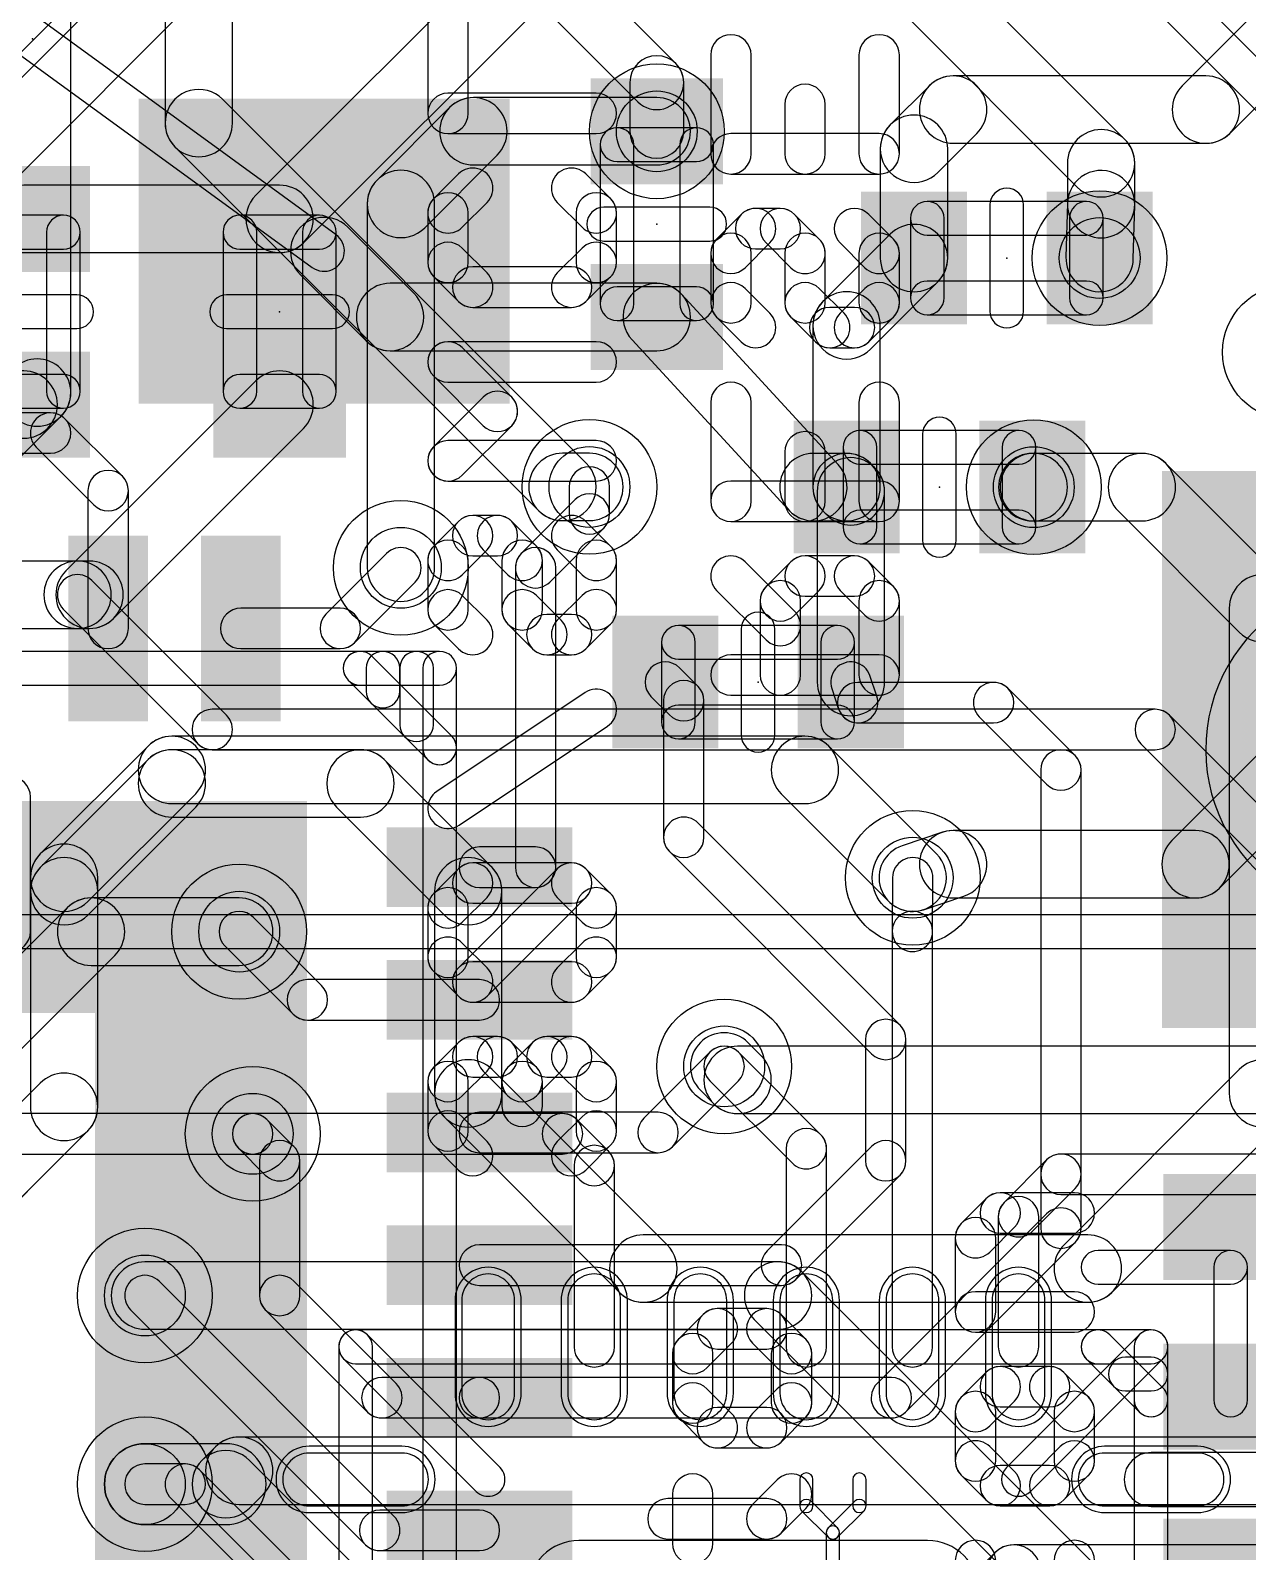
# Model space of a CAD drawing. Extents: x 0 to 2.5, y 0 to 3.1.
# Drawn here: x 0.6237 to 0.8045, y 2.558 to 2.7838 of the extents above; entities that cross this region are included whole.
import ezdxf

# ---------------------------------------------------------------- set-up
doc = ezdxf.new("R2010")
doc.units = 0
for name, color, linetype in [('1', 22, 'CONTINUOUS'), ('15', 6, 'CONTINUOUS'), ('16', 175, 'CONTINUOUS'), ('18', 82, 'CONTINUOUS'), ('19', 53, 'CONTINUOUS'), ('2', 4, 'CONTINUOUS'), ('21', 253, 'CONTINUOUS'), ('22', 253, 'CONTINUOUS'), ('23', 7, 'CONTINUOUS'), ('24', 7, 'CONTINUOUS'), ('31', 253, 'CONTINUOUS'), ('32', 253, 'CONTINUOUS'), ('46', 140, 'CONTINUOUS')]:
    doc.layers.add(name, color=color, linetype=linetype)

# ---------------------------------------------------------------- blocks, each defined once
blk = doc.blocks.new('RECT')
blk.add_solid([(-0.5, -0.5), (0.5, -0.5), (-0.5, 0.5), (0.5, 0.5)])
blk = doc.blocks.new('RECT96000X40000R100')
blk.add_lwpolyline([(0.011811, 0), (0.011811, 0, 0.414214), (0.00689, 0.004921), (-0.00689, 0.004921, 0.414214), (-0.011811, 0), (-0.011811, 0, 0.414214), (-0.00689, -0.004921), (0.00689, -0.004921, 0.414214)], format="xyb", close=True)
blk = doc.blocks.new('RECT87872X31872R100')
blk.add_lwpolyline([(0.010811, 0), (0.010811, 0, 0.414214), (0.00689, 0.003921), (-0.00689, 0.003921, 0.414214), (-0.010811, 0), (-0.010811, 0, 0.414214), (-0.00689, -0.003921), (0.00689, -0.003921, 0.414214)], format="xyb", close=True)
blk = doc.blocks.new('RECT272000X246400R25')
blk.add_lwpolyline([(0.033465, -0.022736), (0.033465, 0.022736, 0.414214), (0.025886, 0.030315), (-0.025886, 0.030315, 0.414214), (-0.033465, 0.022736), (-0.033465, -0.022736, 0.414214), (-0.025886, -0.030315), (0.025886, -0.030315, 0.414214)], format="xyb", close=True)
blk = doc.blocks.new('ROUNDV')
blk.add_circle((0, 0), 0.5)

msp = doc.modelspace()

# ---------------------------------------------------------------- linework, layer by layer
at = {"layer": '1'}
for points in [[(0.632973, 2.866793, 1), (0.633169, 2.871789, 0.267949), (0.356626, 2.726295, 1), (0.360854, 2.723627, -0.267949)], [(0.945531, 2.554331, 1), (0.950531, 2.554331, 0.414214), (0.633071, 2.871791, 1), (0.633071, 2.866791, -0.414214)], [(0.671912, 2.815172), (0.713912, 2.773172, 1), (0.719569, 2.778828), (0.677569, 2.820828, 1)], [(0.578976, 2.811574), (0.66559, 2.748582, 1), (0.669119, 2.753434), (0.582505, 2.816426, 1)], [(0.801803, 2.768464), (0.831835, 2.798496, 1), (0.824764, 2.805567), (0.794732, 2.775536, 1)], [(0.71274, 2.776), (0.71274, 2.76878, 1), (0.72074, 2.76878), (0.72074, 2.776, 1)], [(0.758465, 2.762653), (0.764276, 2.768464, 1), (0.757205, 2.775536), (0.751394, 2.769725, 1)], [(0.76074, 2.767), (0.798268, 2.767, 1), (0.798268, 2.777), (0.76074, 2.777, 1)], [(0.759929, 2.749969), (0.759929, 2.766189, 1), (0.749929, 2.766189), (0.749929, 2.749969, 1)], [(0.663819, 2.747472), (0.673606, 2.737685, 1), (0.680677, 2.744756), (0.67089, 2.754543, 1)], [(0.751394, 2.753504), (0.741394, 2.743504, 1), (0.748465, 2.736433), (0.758465, 2.746433, 1)], [(0.677142, 2.73622), (0.71674, 2.73622, 1), (0.71674, 2.74622), (0.677142, 2.74622, 1)], [(0.713062, 2.737834), (0.736314, 2.712582, 1), (0.74367, 2.719355), (0.720418, 2.744607, 1)], [(0.739929, 2.739969), (0.739929, 2.715969, 1), (0.749929, 2.715969), (0.749929, 2.739969, 1)], [(0.83289, 2.653986), (0.917535, 2.689419, 1), (0.898228, 2.735541), (0.813583, 2.700108, 1)], [(0.62674, 2.727), (0.61474, 2.727, 1), (0.61474, 2.721), (0.62674, 2.721, 1)], [(0.637405, 2.717578), (0.628861, 2.726121, 1), (0.624619, 2.721879), (0.633162, 2.713335, 1)], [(0.739992, 2.710969), (0.744929, 2.710969, 1), (0.744929, 2.720969), (0.739992, 2.720969, 1)], [(0.741394, 2.712433), (0.742016, 2.711811, 1), (0.749087, 2.718882), (0.748465, 2.719504, 1)], [(0.740551, 2.715346), (0.740551, 2.687031, 1), (0.750551, 2.687031), (0.750551, 2.715346, 1)], [(0.772488, 2.710969), (0.772709, 2.710969, 1), (0.772709, 2.720969), (0.772488, 2.720969, 1)], [(0.638283, 2.695), (0.638283, 2.715457, 1), (0.632283, 2.715457), (0.632283, 2.695, 1)], [(0.70374, 2.716), (0.70374, 2.712, 1), (0.70974, 2.712), (0.70974, 2.716, 1)], [(0.704619, 2.714121), (0.696619, 2.706121, 1), (0.700861, 2.701879), (0.708861, 2.709879, 1)], [(0.671861, 2.692879), (0.680861, 2.701879, 1), (0.676619, 2.706121), (0.667619, 2.697121, 1)], [(0.69574, 2.704), (0.69574, 2.659567, 1), (0.70174, 2.659567), (0.70174, 2.704, 1)], [(0.654969, 2.692), (0.66974, 2.692, 1), (0.66974, 2.698), (0.654969, 2.698, 1)], [(0.722861, 2.686405), (0.720113, 2.689153, 1), (0.715871, 2.68491), (0.718619, 2.682162, 1)], [(0.749423, 2.684966), (0.748391, 2.687998, 1), (0.742711, 2.686065), (0.743743, 2.683034, 1)], [(0.72374, 2.664), (0.72374, 2.684283, 1), (0.71774, 2.684283), (0.71774, 2.664, 1)], [(0.76674, 2.687), (0.746583, 2.687, 1), (0.746583, 2.681), (0.76674, 2.681, 1)], [(0.778861, 2.676121), (0.768861, 2.686121, 1), (0.764619, 2.681879), (0.774619, 2.671879, 1)], [(0.77974, 2.606), (0.77974, 2.674, 1), (0.77374, 2.674), (0.77374, 2.606, 1)], [(0.61774, 2.67), (0.61774, 2.65, 1), (0.62374, 2.65), (0.62374, 2.67, 1)], [(0.752861, 2.636121), (0.722861, 2.666121, 1), (0.718619, 2.661879), (0.748619, 2.631879, 1)], [(0.69874, 2.662567), (0.690402, 2.662567, 1), (0.690402, 2.656567), (0.69874, 2.656567, 1)], [(0.66698, 2.642003), (0.656861, 2.652121, 1), (0.652619, 2.647879), (0.662737, 2.637761, 1)], [(0.690402, 2.642882), (0.664858, 2.642882, 1), (0.664858, 2.636882), (0.690402, 2.636882, 1)], [(0.75374, 2.616), (0.75374, 2.634, 1), (0.74774, 2.634), (0.74774, 2.616, 1)], [(0.719058, 2.618076), (0.728861, 2.627879, 1), (0.724619, 2.632121), (0.714816, 2.622318, 1)], [(0.65674, 2.623), (0.615402, 2.623, 1), (0.615402, 2.617), (0.65674, 2.617, 1)], [(0.662861, 2.618121), (0.658861, 2.622121, 1), (0.654619, 2.617879), (0.658619, 2.613879, 1)], [(0.690402, 2.617197), (0.716937, 2.617197, 1), (0.716937, 2.623197), (0.690402, 2.623197, 1)], [(0.66374, 2.596), (0.66374, 2.616, 1), (0.65774, 2.616), (0.65774, 2.596, 1)], [(0.737373, 2.59839), (0.752861, 2.613879, 1), (0.748619, 2.618121), (0.733131, 2.602633, 1)], [(0.753688, 2.578705), (0.778861, 2.603879, 1), (0.774619, 2.608121), (0.749446, 2.582948, 1)], [(0.690402, 2.597512), (0.735252, 2.597512, 1), (0.735252, 2.603512), (0.690402, 2.603512, 1)], [(0.67772, 2.563263), (0.642861, 2.598121, 1), (0.638619, 2.593879), (0.673477, 2.55902, 1)], [(0.678035, 2.582948), (0.662861, 2.598121, 1), (0.658619, 2.593879), (0.673792, 2.578705, 1)], [(0.690402, 2.583827), (0.675913, 2.583827, 1), (0.675913, 2.577827), (0.690402, 2.577827, 1)], [(0.690402, 2.577827), (0.751567, 2.577827, 1), (0.751567, 2.583827), (0.690402, 2.583827, 1)], [(0.64674, 2.571), (0.64074, 2.571, 1), (0.64074, 2.565), (0.64674, 2.565, 1)], [(0.675405, 2.543578), (0.648861, 2.570121, 1), (0.644619, 2.565879), (0.671162, 2.539335, 1)], [(0.690402, 2.564142), (0.675598, 2.564142, 1), (0.675598, 2.558142), (0.690402, 2.558142, 1)], [(0.766912, 2.557828), (0.705912, 2.496828, 1), (0.711569, 2.491172), (0.772569, 2.552172, 1)], [(0.818512, 2.559), (0.76974, 2.559, 1), (0.76974, 2.551), (0.818512, 2.551, 1)]]:
    msp.add_lwpolyline(points, format="xyb", close=True, dxfattribs=at)
at = {"layer": '15'}
for points in [[(0.65374, 2.77), (0.65374, 2.85174, 1), (0.64374, 2.85174), (0.64374, 2.77, 1)], [(0.61974, 2.844), (0.61974, 2.73, 1), (0.62974, 2.73), (0.62974, 2.844, 1)], [(0.706276, 2.719536), (0.652276, 2.773536, 1), (0.645205, 2.766464), (0.699205, 2.712464, 1)], [(0.621205, 2.733536), (0.591205, 2.703536, 1), (0.598276, 2.696464), (0.628276, 2.726464, 1)], [(0.70674, 2.721), (0.70274, 2.721, 1), (0.70274, 2.711), (0.70674, 2.711, 1)], [(0.632276, 2.654464), (0.648276, 2.670464, 1), (0.641205, 2.677536), (0.625205, 2.661536, 1)], [(0.64474, 2.669), (0.73874, 2.669, 1), (0.73874, 2.679), (0.64474, 2.679, 1)], [(0.735205, 2.670464), (0.751205, 2.654464, 1), (0.758276, 2.661536), (0.742276, 2.677536, 1)], [(0.807205, 2.677536), (0.793205, 2.663536, 1), (0.800276, 2.656464), (0.814276, 2.670464, 1)], [(0.759159, 2.664743), (0.753159, 2.662743, 1), (0.756321, 2.653257), (0.762321, 2.655257, 1)], [(0.79674, 2.665), (0.76074, 2.665, 1), (0.76074, 2.655), (0.79674, 2.655, 1)], [(0.63374, 2.624), (0.63374, 2.658, 1), (0.62374, 2.658), (0.62374, 2.624, 1)], [(0.732276, 2.631536), (0.730276, 2.633536, 1), (0.723205, 2.626464), (0.725205, 2.624464, 1)], [(0.81074, 2.633), (0.72874, 2.633, 1), (0.72874, 2.623), (0.81074, 2.623, 1)], [(0.608276, 2.596464), (0.632276, 2.620464, 1), (0.625205, 2.627536), (0.601205, 2.603536, 1)], [(0.64074, 2.591), (0.73474, 2.591, 1), (0.73474, 2.601), (0.64074, 2.601, 1)], [(0.731205, 2.592464), (0.835205, 2.488464, 1), (0.842276, 2.495536), (0.738276, 2.599536, 1)]]:
    msp.add_lwpolyline(points, format="xyb", close=True, dxfattribs=at)
at = {"layer": '16'}
for points in [[(0.632973, 2.866793, 1), (0.633169, 2.871789, 0.267949), (0.356626, 2.726295, 1), (0.360854, 2.723627, -0.267949)], [(0.945531, 2.554331, 1), (0.950531, 2.554331, 0.414214), (0.633071, 2.871791, 1), (0.633071, 2.866791, -0.414214)], [(0.664276, 2.752244), (0.700496, 2.788464, 1), (0.693425, 2.795536), (0.657205, 2.759315, 1)], [(0.789205, 2.788464), (0.823205, 2.754464, 1), (0.830276, 2.761536), (0.796276, 2.795536, 1)], [(0.66074, 2.76078), (0.62274, 2.76078, 1), (0.62274, 2.75078), (0.66074, 2.75078, 1)], [(0.62274, 2.73322), (0.60852, 2.73322, 1), (0.60852, 2.72322), (0.62274, 2.72322, 1)], [(0.636055, 2.696464), (0.664276, 2.724685, 1), (0.657205, 2.731756), (0.628984, 2.703536, 1)], [(0.56674, 2.695), (0.63074, 2.695, 1), (0.63074, 2.705), (0.56674, 2.705, 1)], [(0.63074, 2.695), (0.63252, 2.695, 1), (0.63252, 2.705), (0.63074, 2.705, 1)], [(0.652861, 2.682121), (0.632861, 2.702121, 1), (0.628619, 2.697879), (0.648619, 2.677879, 1)], [(0.79074, 2.683), (0.65074, 2.683, 1), (0.65074, 2.677), (0.79074, 2.677, 1)], [(0.814861, 2.660121), (0.792861, 2.682121, 1), (0.788619, 2.677879), (0.810619, 2.655879, 1)], [(0.757693, 2.650029), (0.75774, 2.657982, 1), (0.75174, 2.658018), (0.751693, 2.650065, 1)], [(0.629205, 2.653536), (0.567205, 2.591536, 1), (0.574276, 2.584464), (0.636276, 2.646464, 1)], [(0.65474, 2.655), (0.63274, 2.655, 1), (0.63274, 2.645), (0.65474, 2.645, 1)], [(0.757693, 2.588386), (0.757693, 2.650047, 1), (0.751693, 2.650047), (0.751693, 2.588386, 1)], [(0.49374, 2.6475), (0.80874, 2.6475, 1), (0.80874, 2.6525), (0.49374, 2.6525, 1)], [(0.741066, 2.619917), (0.728861, 2.632121, 1), (0.724619, 2.627879), (0.736824, 2.615674, 1)], [(0.70274, 2.623), (0.65674, 2.623, 1), (0.65674, 2.617), (0.70274, 2.617, 1)], [(0.70957, 2.617413), (0.704861, 2.622121, 1), (0.700619, 2.617879), (0.705327, 2.61317, 1)], [(0.741945, 2.588386), (0.741945, 2.617795, 1), (0.735945, 2.617795), (0.735945, 2.588386, 1)], [(0.710449, 2.588386), (0.710449, 2.615291, 1), (0.704449, 2.615291), (0.704449, 2.588386, 1)], [(0.772562, 2.605579), (0.778861, 2.611879, 1), (0.774619, 2.616121), (0.76832, 2.609822, 1)], [(0.77674, 2.611), (0.81274, 2.611, 1), (0.81274, 2.617), (0.77674, 2.617, 1)], [(0.773441, 2.588386), (0.773441, 2.607701, 1), (0.767441, 2.607701), (0.767441, 2.588386, 1)], [(0.790126, 2.564701), (0.81674, 2.564701, 1), (0.81674, 2.572701), (0.790126, 2.572701, 1)]]:
    msp.add_lwpolyline(points, format="xyb", close=True, dxfattribs=at)
at = {"layer": '19'}
for radius in [0.304381, 0.304281]:
    msp.add_circle((0.633071, 2.554331), radius, dxfattribs=at)
at = {"layer": '2'}
for points in [[(0.781205, 2.804464), (0.831205, 2.754464, 1), (0.838276, 2.761536), (0.788276, 2.811536, 1)], [(0.639205, 2.793536), (0.593205, 2.747536, 1), (0.600276, 2.740464), (0.646276, 2.786464, 1)], [(0.786244, 2.767567), (0.760276, 2.793536, 1), (0.753205, 2.786464), (0.779173, 2.760496, 1)], [(0.682276, 2.754464), (0.693055, 2.765244, 1), (0.685984, 2.772315), (0.675205, 2.761536, 1)], [(0.68952, 2.76378), (0.71674, 2.76378, 1), (0.71674, 2.77378), (0.68952, 2.77378, 1)], [(0.787709, 2.757969), (0.787709, 2.764031, 1), (0.777709, 2.764031), (0.777709, 2.757969, 1)], [(0.68374, 2.704), (0.68374, 2.758, 1), (0.67374, 2.758), (0.67374, 2.704, 1)], [(0.787486, 2.749831), (0.787707, 2.757831, 1), (0.777711, 2.758106), (0.77749, 2.750106, 1)], [(0.772709, 2.710969), (0.788772, 2.710969, 1), (0.788772, 2.720969), (0.772709, 2.720969, 1)], [(0.785236, 2.712433), (0.803205, 2.694464, 1), (0.810276, 2.701536), (0.792307, 2.719504, 1)], [(0.80174, 2.698), (0.80174, 2.626, 1), (0.81174, 2.626), (0.81174, 2.698, 1)], [(0.641205, 2.675536), (0.625205, 2.659536, 1), (0.632276, 2.652464), (0.648276, 2.668464, 1)], [(0.67274, 2.677), (0.64474, 2.677, 1), (0.64474, 2.667), (0.67274, 2.667, 1)], [(0.692276, 2.659536), (0.676276, 2.675536, 1), (0.669205, 2.668464), (0.685205, 2.652464, 1)], [(0.62374, 2.656), (0.62374, 2.624, 1), (0.63374, 2.624), (0.63374, 2.656, 1)], [(0.69374, 2.626), (0.69374, 2.656, 1), (0.68374, 2.656), (0.68374, 2.626, 1)], [(0.718276, 2.603536), (0.692276, 2.629536, 1), (0.685205, 2.622464), (0.711205, 2.596464, 1)], [(0.803205, 2.629536), (0.777205, 2.603536, 1), (0.784276, 2.596464), (0.810276, 2.622464, 1)], [(0.625205, 2.627536), (0.607205, 2.609536, 1), (0.614276, 2.602464), (0.632276, 2.620464, 1)], [(0.78074, 2.605), (0.71474, 2.605, 1), (0.71474, 2.595), (0.78074, 2.595, 1)], [(0.65274, 2.574), (0.64074, 2.574, 1), (0.64074, 2.562), (0.65274, 2.562, 1)], [(0.656276, 2.564464), (0.658276, 2.566464, 1), (0.651205, 2.573536), (0.649205, 2.571536, 1)], [(0.65474, 2.565), (0.81474, 2.565, 1), (0.81474, 2.575), (0.65474, 2.575, 1)], [(0.649205, 2.564464), (0.665205, 2.548464, 1), (0.672276, 2.555536), (0.656276, 2.571536, 1)]]:
    msp.add_lwpolyline(points, format="xyb", close=True, dxfattribs=at)
at = {"layer": '21'}
for points in [[(0.771209, 2.742094), (0.771209, 2.757843, 1), (0.766209, 2.757843), (0.766209, 2.742094, 1)], [(0.724614, 2.7575), (0.708866, 2.7575, 1), (0.708866, 2.7525), (0.724614, 2.7525, 1)], [(0.761209, 2.708094), (0.761209, 2.723843, 1), (0.756209, 2.723843), (0.756209, 2.708094, 1)], [(0.729272, 2.694906), (0.729272, 2.679157, 1), (0.734272, 2.679157), (0.734272, 2.694906, 1)], [(0.684496, 2.691594), (0.672685, 2.691594, 1), (0.672685, 2.686594), (0.684496, 2.686594, 1)], [(0.670917, 2.687327), (0.682728, 2.675516, 1), (0.686264, 2.679051), (0.674453, 2.690862, 1)], [(0.673571, 2.689094), (0.673571, 2.685709, 1), (0.678571, 2.685709), (0.678571, 2.689094, 1)], [(0.678571, 2.689094), (0.678571, 2.680709, 1), (0.683571, 2.680709), (0.683571, 2.689094, 1)], [(0.686996, 2.677283), (0.686996, 2.689094, 1), (0.681996, 2.689094), (0.681996, 2.677283, 1)], [(0.766182, 2.602452), (0.769852, 2.606122, 1), (0.765609, 2.610364), (0.76194, 2.606695, 1)], [(0.767731, 2.605243), (0.77874, 2.605243, 1), (0.77874, 2.611243), (0.767731, 2.611243, 1)], [(0.767061, 2.593564), (0.767061, 2.604573, 1), (0.761061, 2.604573), (0.761061, 2.593564, 1)], [(0.77874, 2.596564), (0.764061, 2.596564, 1), (0.764061, 2.590564), (0.77874, 2.590564, 1)], [(0.723609, 2.593176), (0.71994, 2.589507, 1), (0.724182, 2.585264), (0.727852, 2.588934, 1)], [(0.73307, 2.594055), (0.725731, 2.594055, 1), (0.725731, 2.588055), (0.73307, 2.588055, 1)], [(0.738861, 2.589507), (0.735192, 2.593176, 1), (0.730949, 2.588934), (0.734619, 2.585264, 1)], [(0.719061, 2.587385), (0.719061, 2.580046, 1), (0.725061, 2.580046), (0.725061, 2.587385, 1)], [(0.73974, 2.580046), (0.73974, 2.587385, 1), (0.73374, 2.587385), (0.73374, 2.580046, 1)], [(0.765609, 2.584582), (0.76194, 2.580913, 1), (0.766182, 2.57667), (0.769852, 2.58034, 1)], [(0.77507, 2.585461), (0.767731, 2.585461, 1), (0.767731, 2.579461), (0.77507, 2.579461, 1)], [(0.780861, 2.580913), (0.777192, 2.584582, 1), (0.772949, 2.58034), (0.776619, 2.57667, 1)], [(0.71994, 2.577924), (0.723609, 2.574255, 1), (0.727852, 2.578497), (0.724182, 2.582167, 1)], [(0.735192, 2.574255), (0.738861, 2.577924, 1), (0.734619, 2.582167), (0.730949, 2.578497, 1)], [(0.761061, 2.578791), (0.761061, 2.571452, 1), (0.767061, 2.571452), (0.767061, 2.578791, 1)], [(0.78174, 2.571452), (0.78174, 2.578791, 1), (0.77574, 2.578791), (0.77574, 2.571452, 1)], [(0.725731, 2.573376), (0.73307, 2.573376, 1), (0.73307, 2.579376), (0.725731, 2.579376, 1)], [(0.76194, 2.56933), (0.765609, 2.565661, 1), (0.769852, 2.569903), (0.766182, 2.573573, 1)], [(0.777192, 2.565661), (0.780861, 2.56933, 1), (0.776619, 2.573573), (0.772949, 2.569903, 1)], [(0.725061, 2.559188), (0.725061, 2.566527, 1), (0.719061, 2.566527), (0.719061, 2.559188, 1)], [(0.735192, 2.560736), (0.738861, 2.564406, 1), (0.734619, 2.568649), (0.730949, 2.564979, 1)], [(0.767731, 2.564782), (0.77507, 2.564782, 1), (0.77507, 2.570782), (0.767731, 2.570782, 1)], [(0.718391, 2.559858), (0.73307, 2.559858, 1), (0.73307, 2.565858), (0.718391, 2.565858, 1)], [(0.761061, 2.556679), (0.761061, 2.54567, 1), (0.767061, 2.54567), (0.767061, 2.556679, 1)], [(0.78174, 2.54567), (0.78174, 2.556679, 1), (0.77574, 2.556679), (0.77574, 2.54567, 1)]]:
    msp.add_lwpolyline(points, format="xyb", close=True, dxfattribs=at)
at = {"layer": '22'}
for points in [[(0.639205, 2.811536), (0.605205, 2.777536, 1), (0.612276, 2.770464), (0.646276, 2.804464, 1)], [(0.68874, 2.771436), (0.68874, 2.786115, 1), (0.68274, 2.786115), (0.68274, 2.771436, 1)], [(0.73074, 2.765436), (0.73074, 2.780115, 1), (0.72474, 2.780115), (0.72474, 2.765436, 1)], [(0.746759, 2.780115), (0.746759, 2.765436, 1), (0.752759, 2.765436), (0.752759, 2.780115, 1)], [(0.74175, 2.765436), (0.74175, 2.772775, 1), (0.73575, 2.772775), (0.73575, 2.765436, 1)], [(0.707759, 2.774436), (0.68574, 2.774436, 1), (0.68574, 2.768436), (0.707759, 2.768436, 1)], [(0.749759, 2.768436), (0.72774, 2.768436, 1), (0.72774, 2.762436), (0.749759, 2.762436, 1)], [(0.687861, 2.754542), (0.691531, 2.758211, 1), (0.687289, 2.762454), (0.683619, 2.758784, 1)], [(0.701968, 2.758211), (0.705638, 2.754542, 1), (0.70988, 2.758784), (0.70621, 2.762454, 1)], [(0.68874, 2.749323), (0.68874, 2.756663, 1), (0.68274, 2.756663), (0.68274, 2.749323, 1)], [(0.704759, 2.756663), (0.704759, 2.749323, 1), (0.710759, 2.749323), (0.710759, 2.756663, 1)], [(0.729289, 2.756454), (0.725619, 2.752785, 1), (0.729861, 2.748542), (0.733531, 2.752212, 1)], [(0.73508, 2.757333), (0.73141, 2.757333, 1), (0.73141, 2.751333), (0.73508, 2.751333, 1)], [(0.740871, 2.752785), (0.737201, 2.756454, 1), (0.732958, 2.752212), (0.736628, 2.748542, 1)], [(0.743968, 2.752212), (0.747638, 2.748542, 1), (0.75188, 2.752785), (0.74821, 2.756454, 1)], [(0.691531, 2.747775), (0.687861, 2.751445, 1), (0.683619, 2.747202), (0.687289, 2.743532, 1)], [(0.705638, 2.751445), (0.701968, 2.747775, 1), (0.70621, 2.743532), (0.70988, 2.747202, 1)], [(0.72474, 2.750663), (0.72474, 2.743324, 1), (0.73074, 2.743324), (0.73074, 2.750663, 1)], [(0.74175, 2.743324), (0.74175, 2.750663, 1), (0.73575, 2.750663), (0.73575, 2.743324, 1)], [(0.746759, 2.750663), (0.746759, 2.743324, 1), (0.752759, 2.743324), (0.752759, 2.750663, 1)], [(0.704089, 2.748654), (0.68941, 2.748654, 1), (0.68941, 2.742654), (0.704089, 2.742654, 1)], [(0.725619, 2.741202), (0.729289, 2.737533, 1), (0.733531, 2.741775), (0.729861, 2.745445, 1)], [(0.744541, 2.741775), (0.740871, 2.745445, 1), (0.736628, 2.741202), (0.740298, 2.737533, 1)], [(0.747638, 2.745445), (0.743968, 2.741775, 1), (0.74821, 2.737533), (0.75188, 2.741202, 1)], [(0.630614, 2.7445), (0.614866, 2.7445, 1), (0.614866, 2.7395), (0.630614, 2.7395, 1)], [(0.668614, 2.7445), (0.652866, 2.7445, 1), (0.652866, 2.7395), (0.668614, 2.7395, 1)], [(0.746089, 2.742654), (0.742419, 2.742654, 1), (0.742419, 2.736654), (0.746089, 2.736654, 1)], [(0.68574, 2.731551), (0.707759, 2.731551, 1), (0.707759, 2.737551), (0.68574, 2.737551, 1)], [(0.695201, 2.729333), (0.687861, 2.736672, 1), (0.683619, 2.732429), (0.690958, 2.72509, 1)], [(0.687861, 2.71775), (0.695201, 2.72509, 1), (0.690958, 2.729333), (0.683619, 2.721993, 1)], [(0.73074, 2.713872), (0.73074, 2.728551, 1), (0.72474, 2.728551), (0.72474, 2.713872, 1)], [(0.746759, 2.728551), (0.746759, 2.713872, 1), (0.752759, 2.713872), (0.752759, 2.728551, 1)], [(0.707759, 2.722872), (0.68574, 2.722872, 1), (0.68574, 2.716872), (0.707759, 2.716872, 1)], [(0.74175, 2.713872), (0.74175, 2.721211, 1), (0.73575, 2.721211), (0.73575, 2.713872, 1)], [(0.749759, 2.716872), (0.72774, 2.716872, 1), (0.72774, 2.710872), (0.749759, 2.710872, 1)], [(0.687289, 2.71089), (0.683619, 2.70722, 1), (0.687861, 2.702978), (0.691531, 2.706648, 1)], [(0.69308, 2.711769), (0.68941, 2.711769, 1), (0.68941, 2.705769), (0.69308, 2.705769, 1)], [(0.698871, 2.70722), (0.695201, 2.71089, 1), (0.690958, 2.706648), (0.694628, 2.702978, 1)], [(0.701968, 2.706648), (0.705638, 2.702978, 1), (0.70988, 2.70722), (0.70621, 2.71089, 1)], [(0.68274, 2.705099), (0.68274, 2.697759, 1), (0.68874, 2.697759), (0.68874, 2.705099, 1)], [(0.69975, 2.697759), (0.69975, 2.705099, 1), (0.69375, 2.705099), (0.69375, 2.697759, 1)], [(0.704759, 2.705099), (0.704759, 2.697759, 1), (0.710759, 2.697759), (0.710759, 2.705099, 1)], [(0.737201, 2.697551), (0.729861, 2.70489, 1), (0.725619, 2.700648), (0.732958, 2.693308, 1)], [(0.736628, 2.70489), (0.732958, 2.701221, 1), (0.737201, 2.696978), (0.740871, 2.700648, 1)], [(0.746089, 2.705769), (0.73875, 2.705769, 1), (0.73875, 2.699769), (0.746089, 2.699769, 1)], [(0.75188, 2.701221), (0.74821, 2.70489, 1), (0.743968, 2.700648), (0.747638, 2.696978, 1)], [(0.683619, 2.695638), (0.687289, 2.691968, 1), (0.691531, 2.696211), (0.687861, 2.699881, 1)], [(0.702541, 2.696211), (0.698871, 2.699881, 1), (0.694628, 2.695638), (0.698298, 2.691968, 1)], [(0.705638, 2.699881), (0.701968, 2.696211, 1), (0.70621, 2.691968), (0.70988, 2.695638, 1)], [(0.73208, 2.699099), (0.73208, 2.68809, 1), (0.73808, 2.68809), (0.73808, 2.699099, 1)], [(0.752759, 2.68809), (0.752759, 2.699099, 1), (0.746759, 2.699099), (0.746759, 2.68809, 1)], [(0.704089, 2.69709), (0.700419, 2.69709, 1), (0.700419, 2.69109), (0.704089, 2.69109, 1)], [(0.72774, 2.68509), (0.749759, 2.68509, 1), (0.749759, 2.69109), (0.72774, 2.69109, 1)], [(0.687404, 2.665812), (0.709423, 2.680491, 1), (0.706095, 2.685483), (0.684076, 2.670804, 1)], [(0.687289, 2.659326), (0.683619, 2.655656, 1), (0.687861, 2.651414), (0.691531, 2.655084, 1)], [(0.704089, 2.660205), (0.68941, 2.660205, 1), (0.68941, 2.654205), (0.704089, 2.654205, 1)], [(0.691531, 2.640404), (0.70621, 2.655084, 1), (0.701968, 2.659326), (0.687289, 2.644647, 1)], [(0.70988, 2.655656), (0.70621, 2.659326, 1), (0.701968, 2.655084), (0.705638, 2.651414, 1)], [(0.68274, 2.653535), (0.68274, 2.646195, 1), (0.68874, 2.646195), (0.68874, 2.653535, 1)], [(0.710759, 2.646195), (0.710759, 2.653535, 1), (0.704759, 2.653535), (0.704759, 2.646195, 1)], [(0.683619, 2.644074), (0.687289, 2.640404, 1), (0.691531, 2.644647), (0.687861, 2.648317, 1)], [(0.70621, 2.640404), (0.70988, 2.644074, 1), (0.705638, 2.648317), (0.701968, 2.644647, 1)], [(0.68941, 2.639526), (0.704089, 2.639526, 1), (0.704089, 2.645526), (0.68941, 2.645526, 1)], [(0.687289, 2.633544), (0.683619, 2.629874, 1), (0.687861, 2.625632), (0.691531, 2.629302, 1)], [(0.69308, 2.634423), (0.68941, 2.634423, 1), (0.68941, 2.628423), (0.69308, 2.628423, 1)], [(0.698871, 2.629874), (0.695201, 2.633544, 1), (0.690958, 2.629302), (0.694628, 2.625632, 1)], [(0.698298, 2.633544), (0.694628, 2.629874, 1), (0.698871, 2.625632), (0.702541, 2.629302, 1)], [(0.704089, 2.634423), (0.700419, 2.634423, 1), (0.700419, 2.628423), (0.704089, 2.628423, 1)], [(0.70988, 2.629874), (0.70621, 2.633544, 1), (0.701968, 2.629302), (0.705638, 2.625632, 1)], [(0.68274, 2.627753), (0.68274, 2.620414, 1), (0.68874, 2.620414), (0.68874, 2.627753, 1)], [(0.69375, 2.627753), (0.69375, 2.624083, 1), (0.69975, 2.624083), (0.69975, 2.627753, 1)], [(0.710759, 2.620414), (0.710759, 2.627753, 1), (0.704759, 2.627753), (0.704759, 2.620414, 1)], [(0.683619, 2.618292), (0.687289, 2.614622, 1), (0.691531, 2.618865), (0.687861, 2.622535, 1)], [(0.70621, 2.614622), (0.70988, 2.618292, 1), (0.705638, 2.622535), (0.701968, 2.618865, 1)], [(0.801937, 2.602697), (0.782252, 2.602697, 1), (0.782252, 2.597697), (0.801937, 2.597697, 1)], [(0.804437, 2.580512), (0.804437, 2.600197, 1), (0.799437, 2.600197), (0.799437, 2.580512, 1)], [(0.791894, 2.58228), (0.78402, 2.590154, 1), (0.780484, 2.586618), (0.788358, 2.578744, 1)], [(0.782252, 2.585886), (0.790126, 2.585886, 1), (0.790126, 2.590886), (0.782252, 2.590886, 1)], [(0.787626, 2.588386), (0.787626, 2.580512, 1), (0.792626, 2.580512), (0.792626, 2.588386, 1)], [(0.790126, 2.586831), (0.786307, 2.586831, 1), (0.786307, 2.581831), (0.790126, 2.581831, 1)]]:
    msp.add_lwpolyline(points, format="xyb", close=True, dxfattribs=at)
at = {"layer": '23'}
for points in [[(0.713335, 2.743189), (0.713335, 2.766811, 1), (0.708335, 2.766811), (0.708335, 2.743189, 1)], [(0.710835, 2.764311), (0.722646, 2.764311, 1), (0.722646, 2.769311), (0.710835, 2.769311, 1)], [(0.720146, 2.766811), (0.720146, 2.743189, 1), (0.725146, 2.743189), (0.725146, 2.766811, 1)], [(0.759398, 2.744063), (0.759398, 2.755874, 1), (0.754398, 2.755874), (0.754398, 2.744063, 1)], [(0.756898, 2.753374), (0.78052, 2.753374, 1), (0.78052, 2.758374), (0.756898, 2.758374, 1)], [(0.77802, 2.755874), (0.77802, 2.744063, 1), (0.78302, 2.744063), (0.78302, 2.755874, 1)], [(0.722646, 2.745689), (0.710835, 2.745689, 1), (0.710835, 2.740689), (0.722646, 2.740689, 1)], [(0.78052, 2.746563), (0.756898, 2.746563, 1), (0.756898, 2.741563), (0.78052, 2.741563, 1)], [(0.749398, 2.710063), (0.749398, 2.721874, 1), (0.744398, 2.721874), (0.744398, 2.710063, 1)], [(0.746898, 2.719374), (0.77052, 2.719374, 1), (0.77052, 2.724374), (0.746898, 2.724374, 1)], [(0.76802, 2.721874), (0.76802, 2.710063, 1), (0.77302, 2.710063), (0.77302, 2.721874, 1)], [(0.77052, 2.712563), (0.746898, 2.712563, 1), (0.746898, 2.707563), (0.77052, 2.707563, 1)], [(0.719961, 2.690437), (0.743583, 2.690437, 1), (0.743583, 2.695437), (0.719961, 2.695437, 1)], [(0.722461, 2.681126), (0.722461, 2.692937, 1), (0.717461, 2.692937), (0.717461, 2.681126, 1)], [(0.741083, 2.692937), (0.741083, 2.681126, 1), (0.746083, 2.681126), (0.746083, 2.692937, 1)], [(0.487646, 2.686594), (0.684496, 2.686594, 1), (0.684496, 2.691594), (0.487646, 2.691594, 1)], [(0.681996, 2.689094), (0.681996, 2.492244, 1), (0.686996, 2.492244), (0.686996, 2.689094, 1)], [(0.743583, 2.683626), (0.719961, 2.683626, 1), (0.719961, 2.678626), (0.743583, 2.678626, 1)]]:
    msp.add_lwpolyline(points, format="xyb", close=True, dxfattribs=at)
for p in [(0.624047, 2.782504), (0.71674, 2.755), (0.768709, 2.749969), (0.758709, 2.715969), (0.731772, 2.687031)]:
    msp.add_point(p, dxfattribs=at)
at = {"layer": '24'}
for points in [[(0.628646, 2.756311), (0.616835, 2.756311, 1), (0.616835, 2.751311), (0.628646, 2.751311, 1)], [(0.631146, 2.730189), (0.631146, 2.753811, 1), (0.626146, 2.753811), (0.626146, 2.730189, 1)], [(0.666646, 2.756311), (0.654835, 2.756311, 1), (0.654835, 2.751311), (0.666646, 2.751311, 1)], [(0.652335, 2.753811), (0.652335, 2.730189, 1), (0.657335, 2.730189), (0.657335, 2.753811, 1)], [(0.669146, 2.730189), (0.669146, 2.753811, 1), (0.664146, 2.753811), (0.664146, 2.730189, 1)], [(0.616835, 2.727689), (0.628646, 2.727689, 1), (0.628646, 2.732689), (0.616835, 2.732689, 1)], [(0.654835, 2.727689), (0.666646, 2.727689, 1), (0.666646, 2.732689), (0.654835, 2.732689, 1)], [(0.790126, 2.590886), (0.672016, 2.590886, 1), (0.672016, 2.585886), (0.790126, 2.585886, 1)], [(0.669516, 2.588386), (0.669516, 2.470276, 1), (0.674516, 2.470276), (0.674516, 2.588386, 1)], [(0.670248, 2.586618), (0.689933, 2.566933, 1), (0.693469, 2.570469), (0.673784, 2.590154, 1)], [(0.788358, 2.590154), (0.768673, 2.570469, 1), (0.772209, 2.566933), (0.791894, 2.586618, 1)], [(0.792626, 2.470276), (0.792626, 2.588386, 1), (0.787626, 2.588386), (0.787626, 2.470276, 1)], [(0.739929, 2.564764), (0.739929, 2.568701, 1), (0.737961, 2.568701), (0.737961, 2.564764, 1)], [(0.745835, 2.568701), (0.745835, 2.564764, 1), (0.747803, 2.564764), (0.747803, 2.568701, 1)], [(0.743578, 2.561523), (0.739641, 2.56546, 1), (0.738249, 2.564068), (0.742186, 2.560131, 1)], [(0.746123, 2.56546), (0.742186, 2.561523, 1), (0.743578, 2.560131), (0.747515, 2.564068, 1)], [(0.741898, 2.560827), (0.741898, 2.552953, 1), (0.743866, 2.552953), (0.743866, 2.560827, 1)]]:
    msp.add_lwpolyline(points, format="xyb", close=True, dxfattribs=at)
msp.add_point((0.66074, 2.742), dxfattribs=at)
at = {"layer": '46'}
for points in [[(0.633084, 2.908661, 1), (0.633057, 3.008661, 0.32219), (0.202598, 2.698978, 1), (0.297402, 2.667163, -0.32219)], [(0.96874, 2.667163, 1), (1.063544, 2.698978, 0.32219), (0.633084, 3.008661, 1), (0.633057, 2.908661, -0.32219)]]:
    msp.add_lwpolyline(points, format="xyb", close=True, dxfattribs=at)

# ---------------------------------------------------------------- block references
at = {"layer": '1'}
for p, xscale, yscale, rotation in [((0.71674, 2.76878), 0.015748, 0.019685, 270), ((0.754929, 2.749969), 0.015748, 0.019685, 180), ((0.782488, 2.749969), 0.015748, 0.019685, 180), ((0.71674, 2.74122), 0.015748, 0.019685, 270), ((0.744929, 2.715969), 0.015748, 0.019685, 180), ((0.772488, 2.715969), 0.015748, 0.019685, 180), ((0.823236, 2.677047), 0.082677, 0.062992, 90), ((0.690402, 2.659567), 0.011811, 0.027559, 270), ((0.690402, 2.639882), 0.011811, 0.027559, 270), ((0.690402, 2.620197), 0.011811, 0.027559, 270), ((0.818512, 2.606181), 0.015748, 0.05315, 90), ((0.690402, 2.600512), 0.011811, 0.027559, 270), ((0.818512, 2.580984), 0.015748, 0.05315, 90), ((0.690402, 2.580827), 0.011811, 0.027559, 270), ((0.690402, 2.561142), 0.011811, 0.027559, 270), ((0.818512, 2.555), 0.015748, 0.05315, 90)]:
    msp.add_blockref('RECT', p, dxfattribs=dict(at, xscale=xscale, yscale=yscale, rotation=rotation))
for p, xscale, yscale in [((0.667354, 2.751008), 0.055118, 0.045276), ((0.635283, 2.695), 0.011811, 0.027559), ((0.654969, 2.695), 0.011811, 0.027559), ((0.717992, 2.687031), 0.015748, 0.019685), ((0.745551, 2.687031), 0.015748, 0.019685)]:
    msp.add_blockref('RECT', p, dxfattribs=dict(at, xscale=xscale, yscale=yscale))
at = {"layer": '16', "xscale": 0.015748, "yscale": 0.019685, "rotation": 90}
for p in [(0.62274, 2.75578), (0.66074, 2.75578), (0.62274, 2.72822), (0.66074, 2.72822)]:
    msp.add_blockref('RECT', p, dxfattribs=at)
at = {"layer": '16'}
for name, p, rotation in [('RECT96000X40000R100', (0.691701, 2.588386), 270), ('RECT96000X40000R100', (0.707449, 2.588386), 270), ('RECT96000X40000R100', (0.723197, 2.588386), 270), ('RECT96000X40000R100', (0.738945, 2.588386), 270), ('RECT96000X40000R100', (0.754693, 2.588386), 270), ('RECT96000X40000R100', (0.770441, 2.588386), 270), ('RECT96000X40000R100', (0.790126, 2.568701), 180), ('RECT272000X246400R25', (0.731071, 2.529331), 180)]:
    msp.add_blockref(name, p, dxfattribs=dict(at, rotation=rotation))
msp.add_blockref('RECT96000X40000R100', (0.672016, 2.568701), dxfattribs=at)
at = {"layer": '18'}
for p, xscale, yscale in [((0.71674, 2.76878), 0.02, 0.02), ((0.71674, 2.76878), 0.02, 0.02), ((0.71674, 2.76878), 0.012, 0.012), ((0.71674, 2.76878), 0.012, 0.012), ((0.782488, 2.749969), 0.02, 0.02), ((0.782488, 2.749969), 0.02, 0.02), ((0.782488, 2.749969), 0.012, 0.012), ((0.782488, 2.749969), 0.012, 0.012), ((0.81074, 2.736), 0.02, 0.02), ((0.81074, 2.736), 0.02, 0.02), ((0.70674, 2.716), 0.02, 0.02), ((0.70674, 2.716), 0.02, 0.02), ((0.772709, 2.715969), 0.02, 0.02), ((0.772709, 2.715969), 0.02, 0.02), ((0.70674, 2.716), 0.012, 0.012), ((0.70674, 2.716), 0.012, 0.012), ((0.772709, 2.715969), 0.012, 0.012), ((0.772709, 2.715969), 0.012, 0.012), ((0.67874, 2.704), 0.02, 0.02), ((0.67874, 2.704), 0.02, 0.02), ((0.67874, 2.704), 0.012, 0.012), ((0.67874, 2.704), 0.012, 0.012), ((0.75474, 2.658), 0.02, 0.02), ((0.75474, 2.658), 0.02, 0.02), ((0.75474, 2.658), 0.012, 0.012), ((0.75474, 2.658), 0.012, 0.012), ((0.65474, 2.65), 0.02, 0.02), ((0.65474, 2.65), 0.02, 0.02), ((0.65474, 2.65), 0.012, 0.012), ((0.65474, 2.65), 0.012, 0.012), ((0.72674, 2.63), 0.02, 0.02), ((0.72674, 2.63), 0.02, 0.02), ((0.72674, 2.63), 0.012, 0.012), ((0.72674, 2.63), 0.012, 0.012), ((0.65674, 2.62), 0.02, 0.02), ((0.65674, 2.62), 0.02, 0.02), ((0.65674, 2.62), 0.012, 0.012), ((0.65674, 2.62), 0.012, 0.012), ((0.64074, 2.596), 0.02, 0.02), ((0.64074, 2.596), 0.02, 0.02), ((0.64074, 2.596), 0.012, 0.012), ((0.64074, 2.596), 0.012, 0.012), ((0.64074, 2.568), 0.02, 0.02), ((0.64074, 2.568), 0.02, 0.02), ((0.64074, 2.568), 0.012, 0.012), ((0.64074, 2.568), 0.012, 0.012)]:
    msp.add_blockref('ROUNDV', p, dxfattribs=dict(at, xscale=xscale, yscale=yscale))
at = {"layer": '21', "rotation": 270}
for p, xscale, yscale in [((0.586071, 2.653661), 0.031496, 0.15748), ((0.649063, 2.590669), 0.15748, 0.031496)]:
    msp.add_blockref('RECT', p, dxfattribs=dict(at, xscale=xscale, yscale=yscale))
at = {"layer": '31'}
for p, xscale, yscale, rotation in [((0.71674, 2.76878), 0.013748, 0.017685, 270), ((0.754929, 2.749969), 0.013748, 0.017685, 180), ((0.782488, 2.749969), 0.013748, 0.017685, 180), ((0.71674, 2.74122), 0.013748, 0.017685, 270), ((0.744929, 2.715969), 0.013748, 0.017685, 180), ((0.772488, 2.715969), 0.013748, 0.017685, 180), ((0.823236, 2.677047), 0.080677, 0.060992, 90), ((0.690402, 2.659567), 0.009811, 0.025559, 270), ((0.690402, 2.639882), 0.009811, 0.025559, 270), ((0.690402, 2.620197), 0.009811, 0.025559, 270), ((0.818512, 2.606181), 0.013748, 0.05115, 90), ((0.690402, 2.600512), 0.009811, 0.025559, 270), ((0.818512, 2.580984), 0.013748, 0.05115, 90), ((0.690402, 2.580827), 0.009811, 0.025559, 270), ((0.690402, 2.561142), 0.009811, 0.025559, 270), ((0.818512, 2.555), 0.013748, 0.05115, 90)]:
    msp.add_blockref('RECT', p, dxfattribs=dict(at, xscale=xscale, yscale=yscale, rotation=rotation))
for p, xscale, yscale in [((0.667354, 2.751008), 0.053118, 0.043276), ((0.635283, 2.695), 0.009811, 0.025559), ((0.654969, 2.695), 0.009811, 0.025559), ((0.717992, 2.687031), 0.013748, 0.017685), ((0.745551, 2.687031), 0.013748, 0.017685)]:
    msp.add_blockref('RECT', p, dxfattribs=dict(at, xscale=xscale, yscale=yscale))
at = {"layer": '32', "xscale": 0.013748, "yscale": 0.017685, "rotation": 90}
for p in [(0.62274, 2.75578), (0.66074, 2.75578), (0.62274, 2.72822), (0.66074, 2.72822)]:
    msp.add_blockref('RECT', p, dxfattribs=at)
at = {"layer": '32'}
for p, rotation in [((0.691701, 2.588386), 270), ((0.707449, 2.588386), 270), ((0.723197, 2.588386), 270), ((0.738945, 2.588386), 270), ((0.754693, 2.588386), 270), ((0.770441, 2.588386), 270), ((0.790126, 2.568701), 180)]:
    msp.add_blockref('RECT87872X31872R100', p, dxfattribs=dict(at, rotation=rotation))
msp.add_blockref('RECT87872X31872R100', (0.672016, 2.568701), dxfattribs=at)

doc.saveas('drawing.dxf')
